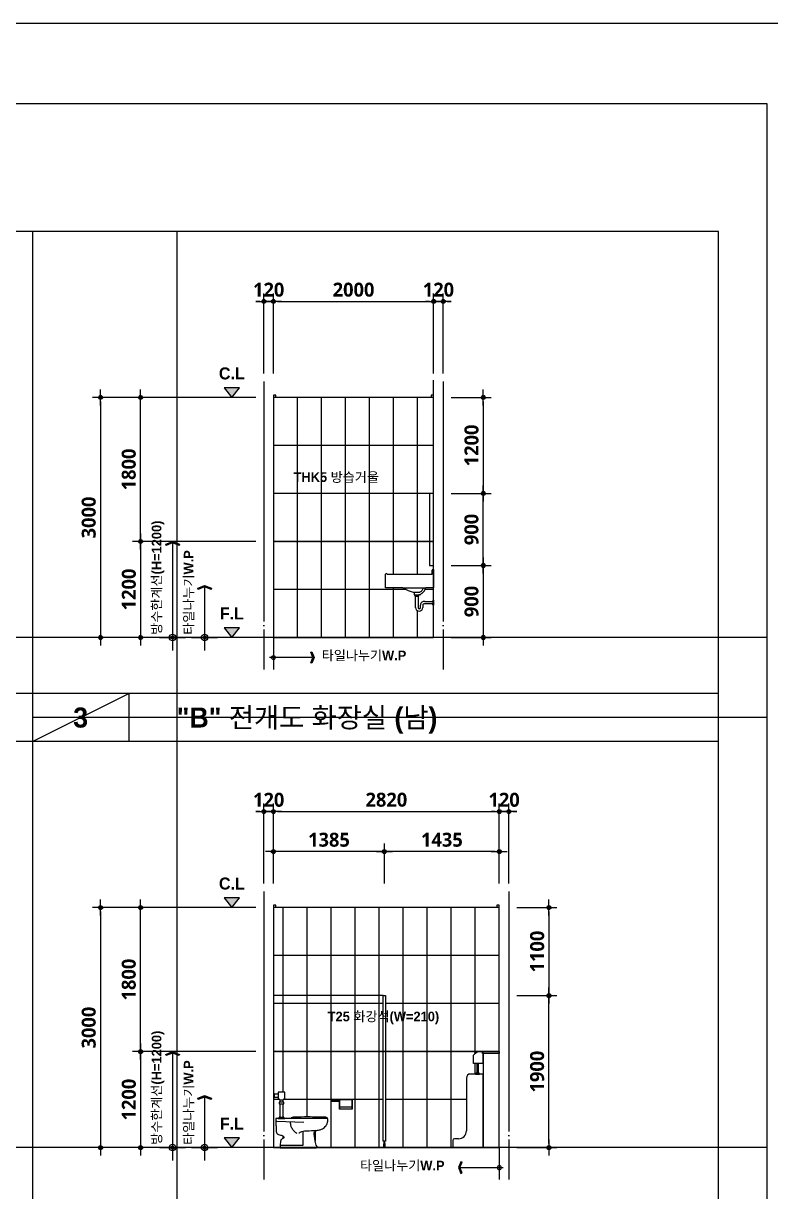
# Model space of a CAD drawing. Header units: millimetres. Extents: x 0 to 336000, y 0 to 30768.
# Drawn here: x 237216 to 246549, y 15100 to 29700 of the extents above; entities that cross this region are included whole.
import ezdxf
from ezdxf.enums import TextEntityAlignment as Align

# ---------------------------------------------------------------- set-up
doc = ezdxf.new("R2010")
doc.units = ezdxf.units.MM
doc.header["$LTSCALE"] = 50
doc.linetypes.add('CEN', pattern=[62, 60, -1, 0, -1])
doc.linetypes.add('HID', pattern=[0.5, 0.25, -0.25])
doc.layers.get('Defpoints').update_dxf_attribs({"color": 153})
for name, color, linetype in [('A-ANNO-GRA1', 7, 'Continuous'), ('A-ANNO-LEAD', 4, 'Continuous'), ('A-ANNO-SYMB', 7, 'Continuous'), ('A-ANNO-TEXT1', 7, 'Continuous'), ('A-CEN', 1, 'CEN'), ('A-FLOR-TOIL-ELE2', 4, 'Continuous'), ('A-FLOR-TOIL-TILE', 8, 'Continuous'), ('A-ST-AXIS-DIM', 7, 'Continuous'), ('A-WALL-MASN', 3, 'Continuous'), ('CEN', 1, 'Continuous'), ('DIM', 7, 'Continuous'), ('ELE2', 3, 'Continuous'), ('HID', 7, 'HID'), ('TIL', 8, 'Continuous'), ('TO', 4, 'Continuous')]:
    doc.layers.add(name, color=color, linetype=linetype)
doc.layers.add('G(그리드1)', color=185, linetype='Continuous', plot=False)
doc.layers.add('G(그리드2)', color=235, linetype='Continuous', plot=False)
doc.styles.add('2020음성 1차', font='나눔고딕Bold.ttf')
doc.styles.add('SH_진천_나눔', font='')
doc.styles.get('SH_진천_나눔').set_extended_font_data('NanumGothic', bold=True)
doc.dimstyles.new('SHP 50', dxfattribs={"dimscale": 50, "dimtxt": 3.5, "dimasz": 1, "dimexe": 2, "dimexo": 2, "dimgap": 1, "dimtad": 1, "dimdec": 0, "dimzin": 0, "dimdsep": 46, "dimtxsty": 'SH_진천_나눔', "dimblk": 'DIMDOT', "dimcen": 0.09, "dimclrd": 256, "dimclre": 256, "dimclrt": 3, "dimadec": 0, "dimazin": 1, "dimtfac": 1, "dimtdec": 0, "dimtix": 1, "dimtmove": 2, "dimatfit": 0, "dimldrblk": 'DIMDOT', "dimfxl": 1, "dimtolj": 1, "dimtzin": 0, "dimlwd": -1, "dimlwe": -1, "dimarcsym": 0})

# ---------------------------------------------------------------- blocks, each defined once
blk = doc.blocks.new('DIMDOT')
at = {"color": 0}
blk.add_line((-2, 0), (2, 0), dxfattribs=at)
for radius in [0.5, 0.25]:
    blk.add_circle((0, 0), radius, dxfattribs=at)
blk = doc.blocks.new('*D22252')
at = {"layer": 'A-ST-AXIS-DIM'}
for p, q in [((240220, 25325), (240220, 26325)), ((240340, 25325), (240340, 26325)), ((240170, 26225), (240120, 26225)), ((240340, 26225), (240220, 26225)), ((240390, 26225), (240440, 26225))]:
    blk.add_line(p, q, dxfattribs=at)
at = {"layer": 'Defpoints', "color": 0}
for p in [(240220, 26225), (240220, 25225), (240340, 25225)]:
    blk.add_point(p, dxfattribs=at)
at = {"layer": 'A-ST-AXIS-DIM', "linetype": 'ByBlock', "xscale": 50, "yscale": 50, "zscale": 50}
blk.add_blockref('DIMDOT', (240220, 26225), dxfattribs=at)
at = {"layer": 'A-ST-AXIS-DIM', "linetype": 'ByBlock', "xscale": 50, "yscale": 50, "zscale": 50, "rotation": 180}
blk.add_blockref('DIMDOT', (240340, 26225), dxfattribs=at)
at = {"layer": 'A-ST-AXIS-DIM', "color": 3, "insert": (240280, 26371), "char_height": 175, "attachment_point": 5, "style": 'SH_진천_나눔'}
blk.add_mtext('\\A1;120', dxfattribs=at)
blk = doc.blocks.new('*D22253')
at = {"layer": 'A-ST-AXIS-DIM'}
for p, q in [((240340, 25325), (240340, 26325)), ((242340, 25325), (242340, 26325)), ((240390, 26225), (242290, 26225))]:
    blk.add_line(p, q, dxfattribs=at)
at = {"layer": 'Defpoints', "color": 0}
for p in [(242340, 26225), (240340, 25225), (242340, 25225)]:
    blk.add_point(p, dxfattribs=at)
at = {"layer": 'A-ST-AXIS-DIM', "linetype": 'ByBlock', "xscale": 50, "yscale": 50, "zscale": 50, "rotation": 180}
blk.add_blockref('DIMDOT', (240340, 26225), dxfattribs=at)
at = {"layer": 'A-ST-AXIS-DIM', "linetype": 'ByBlock', "xscale": 50, "yscale": 50, "zscale": 50}
blk.add_blockref('DIMDOT', (242340, 26225), dxfattribs=at)
at = {"layer": 'A-ST-AXIS-DIM', "color": 3, "insert": (241340, 26371), "char_height": 175, "attachment_point": 5, "style": 'SH_진천_나눔'}
blk.add_mtext('\\A1;2000', dxfattribs=at)
blk = doc.blocks.new('*D22254')
at = {"layer": 'A-ST-AXIS-DIM'}
for p, q in [((242340, 25325), (242340, 26325)), ((242460, 25325), (242460, 26325)), ((242290, 26225), (242240, 26225)), ((242340, 26225), (242460, 26225)), ((242510, 26225), (242560, 26225))]:
    blk.add_line(p, q, dxfattribs=at)
at = {"layer": 'Defpoints', "color": 0}
for p in [(242460, 26225), (242340, 25225), (242460, 25225)]:
    blk.add_point(p, dxfattribs=at)
at = {"layer": 'A-ST-AXIS-DIM', "linetype": 'ByBlock', "xscale": 50, "yscale": 50, "zscale": 50}
blk.add_blockref('DIMDOT', (242340, 26225), dxfattribs=at)
at = {"layer": 'A-ST-AXIS-DIM', "linetype": 'ByBlock', "xscale": 50, "yscale": 50, "zscale": 50, "rotation": 180}
blk.add_blockref('DIMDOT', (242460, 26225), dxfattribs=at)
at = {"layer": 'A-ST-AXIS-DIM', "color": 3, "insert": (242400, 26371), "char_height": 175, "attachment_point": 5, "style": 'SH_진천_나눔'}
blk.add_mtext('\\A1;120', dxfattribs=at)
blk = doc.blocks.new('*D22255')
at = {"layer": 'A-ST-AXIS-DIM'}
for p, q in [((240120, 25025), (238080, 25025)), ((238180, 24975), (238180, 22075)), ((240120, 22025), (238080, 22025))]:
    blk.add_line(p, q, dxfattribs=at)
at = {"layer": 'Defpoints', "color": 0}
for p in [(240220, 25025), (238180, 22025), (240220, 22025)]:
    blk.add_point(p, dxfattribs=at)
at = {"layer": 'A-ST-AXIS-DIM', "linetype": 'ByBlock', "xscale": 50, "yscale": 50, "zscale": 50}
for p, rotation in [((238180, 25025), 90), ((238180, 22025), 270)]:
    blk.add_blockref('DIMDOT', p, dxfattribs=dict(at, rotation=rotation))
at = {"layer": 'A-ST-AXIS-DIM', "color": 3, "insert": (238033, 23525), "char_height": 175, "attachment_point": 5, "rotation": 90, "style": 'SH_진천_나눔'}
blk.add_mtext('\\A1;3000', dxfattribs=at)
blk = doc.blocks.new('*D22256')
at = {"layer": 'A-ST-AXIS-DIM'}
for p, q in [((240120, 25025), (238580, 25025)), ((238680, 23275), (238680, 24975)), ((240120, 23225), (238580, 23225))]:
    blk.add_line(p, q, dxfattribs=at)
at = {"layer": 'Defpoints', "color": 0}
for p in [(238680, 25025), (240220, 25025), (240220, 23225)]:
    blk.add_point(p, dxfattribs=at)
at = {"layer": 'A-ST-AXIS-DIM', "linetype": 'ByBlock', "xscale": 50, "yscale": 50, "zscale": 50}
for p, rotation in [((238680, 25025), 90), ((238680, 23225), 270)]:
    blk.add_blockref('DIMDOT', p, dxfattribs=dict(at, rotation=rotation))
at = {"layer": 'A-ST-AXIS-DIM', "color": 3, "insert": (238533, 24125), "char_height": 175, "attachment_point": 5, "rotation": 90, "style": 'SH_진천_나눔'}
blk.add_mtext('\\A1;1800', dxfattribs=at)
blk = doc.blocks.new('*D22257')
at = {"layer": 'A-ST-AXIS-DIM'}
for p, q in [((240120, 23225), (238580, 23225)), ((238680, 23175), (238680, 22075)), ((240120, 22025), (238580, 22025))]:
    blk.add_line(p, q, dxfattribs=at)
at = {"layer": 'Defpoints', "color": 0}
for p in [(240220, 23225), (238680, 22025), (240220, 22025)]:
    blk.add_point(p, dxfattribs=at)
at = {"layer": 'A-ST-AXIS-DIM', "linetype": 'ByBlock', "xscale": 50, "yscale": 50, "zscale": 50}
for p, rotation in [((238680, 23225), 90), ((238680, 22025), 270)]:
    blk.add_blockref('DIMDOT', p, dxfattribs=dict(at, rotation=rotation))
at = {"layer": 'A-ST-AXIS-DIM', "color": 3, "insert": (238534, 22625), "char_height": 175, "attachment_point": 5, "rotation": 90, "style": 'SH_진천_나눔'}
blk.add_mtext('\\A1;1200', dxfattribs=at)
blk = doc.blocks.new('*D22258')
at = {"layer": 'A-ST-AXIS-DIM'}
for p, q in [((242560, 23825), (243060, 23825)), ((242960, 22975), (242960, 23775)), ((242560, 22925), (243060, 22925))]:
    blk.add_line(p, q, dxfattribs=at)
at = {"layer": 'Defpoints', "color": 0}
for p in [(242460, 23825), (242960, 23825), (242460, 22925)]:
    blk.add_point(p, dxfattribs=at)
at = {"layer": 'A-ST-AXIS-DIM', "linetype": 'ByBlock', "xscale": 50, "yscale": 50, "zscale": 50}
for p, rotation in [((242960, 23825), 90), ((242960, 22925), 270)]:
    blk.add_blockref('DIMDOT', p, dxfattribs=dict(at, rotation=rotation))
at = {"layer": 'A-ST-AXIS-DIM', "color": 3, "insert": (242813, 23375), "char_height": 175, "attachment_point": 5, "rotation": 90, "style": 'SH_진천_나눔'}
blk.add_mtext('\\A1;900', dxfattribs=at)
blk = doc.blocks.new('*D22259')
at = {"layer": 'A-ST-AXIS-DIM'}
for p, q in [((242560, 25025), (243060, 25025)), ((242960, 24975), (242960, 23875)), ((242560, 23825), (243060, 23825))]:
    blk.add_line(p, q, dxfattribs=at)
at = {"layer": 'Defpoints', "color": 0}
for p in [(242460, 25025), (242460, 23825), (242960, 23825)]:
    blk.add_point(p, dxfattribs=at)
at = {"layer": 'A-ST-AXIS-DIM', "linetype": 'ByBlock', "xscale": 50, "yscale": 50, "zscale": 50}
for p, rotation in [((242960, 25025), 90), ((242960, 23825), 270)]:
    blk.add_blockref('DIMDOT', p, dxfattribs=dict(at, rotation=rotation))
at = {"layer": 'A-ST-AXIS-DIM', "color": 3, "insert": (242814, 24425), "char_height": 175, "attachment_point": 5, "rotation": 90, "style": 'SH_진천_나눔'}
blk.add_mtext('\\A1;1200', dxfattribs=at)
blk = doc.blocks.new('ARROWX')
blk.add_lwpolyline([(-0.2, -0.5), (-0.293, -0.463), (-0.108, 0), (-0.293, 0.463), (-0.2, 0.5), (0, 0)], close=True)
for points in [[(-0.2, 0.5), (-0.293, 0.463), (0, 0), (-0.108, 0)], [(0, 0), (-0.108, 0), (-0.2, -0.5), (-0.293, -0.463)]]:
    blk.add_solid(points)
blk = doc.blocks.new('Z_DOT')
at = {"layer": 'DIM', "color": 0}
for p, q in [((0, -3), (0, 3)), ((-3, 0), (3, 0))]:
    blk.add_line(p, q, dxfattribs=at)
for radius in [0.75, 0.375]:
    blk.add_circle((0, 0), radius, dxfattribs=at)
blk = doc.blocks.new('*D22260')
at = {"layer": 'A-ST-AXIS-DIM'}
for p, q in [((242560, 22925), (243060, 22925)), ((242960, 22875), (242960, 22075)), ((242560, 22025), (243060, 22025))]:
    blk.add_line(p, q, dxfattribs=at)
at = {"layer": 'Defpoints', "color": 0}
for p in [(242460, 22925), (242460, 22025), (242960, 22025)]:
    blk.add_point(p, dxfattribs=at)
at = {"layer": 'A-ST-AXIS-DIM', "linetype": 'ByBlock', "xscale": 50, "yscale": 50, "zscale": 50}
for p, rotation in [((242960, 22925), 90), ((242960, 22025), 270)]:
    blk.add_blockref('DIMDOT', p, dxfattribs=dict(at, rotation=rotation))
at = {"layer": 'A-ST-AXIS-DIM', "color": 3, "insert": (242813, 22475), "char_height": 175, "attachment_point": 5, "rotation": 90, "style": 'SH_진천_나눔'}
blk.add_mtext('\\A1;900', dxfattribs=at)
blk = doc.blocks.new('_CIDOTB')
at = {"color": 0, "linetype": 'ByBlock'}
blk.add_line((2, 0), (-1, 0), dxfattribs=at)
blk.add_circle((0, 0), 0.5, dxfattribs=at)
blk = doc.blocks.new('*D22312')
at = {"layer": 'A-ST-AXIS-DIM'}
for p, q in [((240220, 18950), (240220, 19950)), ((240340, 18950), (240340, 19950)), ((240170, 19850), (240120, 19850)), ((240340, 19850), (240220, 19850)), ((240390, 19850), (240440, 19850))]:
    blk.add_line(p, q, dxfattribs=at)
at = {"layer": 'Defpoints', "color": 0}
for p in [(240220, 19850), (240220, 18850), (240340, 18850)]:
    blk.add_point(p, dxfattribs=at)
at = {"layer": 'A-ST-AXIS-DIM', "linetype": 'ByBlock', "xscale": 50, "yscale": 50, "zscale": 50}
blk.add_blockref('DIMDOT', (240220, 19850), dxfattribs=at)
at = {"layer": 'A-ST-AXIS-DIM', "linetype": 'ByBlock', "xscale": 50, "yscale": 50, "zscale": 50, "rotation": 180}
blk.add_blockref('DIMDOT', (240340, 19850), dxfattribs=at)
at = {"layer": 'A-ST-AXIS-DIM', "color": 3, "insert": (240280, 19996), "char_height": 175, "attachment_point": 5, "style": 'SH_진천_나눔'}
blk.add_mtext('\\A1;120', dxfattribs=at)
blk = doc.blocks.new('*D22313')
at = {"layer": 'A-ST-AXIS-DIM'}
for p, q in [((240340, 18950), (240340, 19950)), ((243160, 18950), (243160, 19950)), ((240390, 19850), (243110, 19850))]:
    blk.add_line(p, q, dxfattribs=at)
at = {"layer": 'Defpoints', "color": 0}
for p in [(243160, 19850), (240340, 18850), (243160, 18850)]:
    blk.add_point(p, dxfattribs=at)
at = {"layer": 'A-ST-AXIS-DIM', "linetype": 'ByBlock', "xscale": 50, "yscale": 50, "zscale": 50, "rotation": 180}
blk.add_blockref('DIMDOT', (240340, 19850), dxfattribs=at)
at = {"layer": 'A-ST-AXIS-DIM', "linetype": 'ByBlock', "xscale": 50, "yscale": 50, "zscale": 50}
blk.add_blockref('DIMDOT', (243160, 19850), dxfattribs=at)
at = {"layer": 'A-ST-AXIS-DIM', "color": 3, "insert": (241750, 19997), "char_height": 175, "attachment_point": 5, "style": 'SH_진천_나눔'}
blk.add_mtext('\\A1;2820', dxfattribs=at)
blk = doc.blocks.new('*D22314')
at = {"layer": 'A-ST-AXIS-DIM'}
for p, q in [((243160, 18950), (243160, 19950)), ((243280, 18950), (243280, 19950)), ((243110, 19850), (243060, 19850)), ((243160, 19850), (243280, 19850)), ((243330, 19850), (243380, 19850))]:
    blk.add_line(p, q, dxfattribs=at)
at = {"layer": 'Defpoints', "color": 0}
for p in [(243280, 19850), (243160, 18850), (243280, 18850)]:
    blk.add_point(p, dxfattribs=at)
at = {"layer": 'A-ST-AXIS-DIM', "linetype": 'ByBlock', "xscale": 50, "yscale": 50, "zscale": 50}
blk.add_blockref('DIMDOT', (243160, 19850), dxfattribs=at)
at = {"layer": 'A-ST-AXIS-DIM', "linetype": 'ByBlock', "xscale": 50, "yscale": 50, "zscale": 50, "rotation": 180}
blk.add_blockref('DIMDOT', (243280, 19850), dxfattribs=at)
at = {"layer": 'A-ST-AXIS-DIM', "color": 3, "insert": (243220, 19996), "char_height": 175, "attachment_point": 5, "style": 'SH_진천_나눔'}
blk.add_mtext('\\A1;120', dxfattribs=at)
blk = doc.blocks.new('*D22315')
at = {"layer": 'A-ST-AXIS-DIM'}
for p, q in [((240120, 18650), (238080, 18650)), ((238180, 18600), (238180, 15700)), ((240120, 15650), (238080, 15650))]:
    blk.add_line(p, q, dxfattribs=at)
at = {"layer": 'Defpoints', "color": 0}
for p in [(240220, 18650), (238180, 15650), (240220, 15650)]:
    blk.add_point(p, dxfattribs=at)
at = {"layer": 'A-ST-AXIS-DIM', "linetype": 'ByBlock', "xscale": 50, "yscale": 50, "zscale": 50}
for p, rotation in [((238180, 18650), 90), ((238180, 15650), 270)]:
    blk.add_blockref('DIMDOT', p, dxfattribs=dict(at, rotation=rotation))
at = {"layer": 'A-ST-AXIS-DIM', "color": 3, "insert": (238033, 17150), "char_height": 175, "attachment_point": 5, "rotation": 90, "style": 'SH_진천_나눔'}
blk.add_mtext('\\A1;3000', dxfattribs=at)
blk = doc.blocks.new('*D22316')
at = {"layer": 'A-ST-AXIS-DIM'}
for p, q in [((240120, 18650), (238580, 18650)), ((238680, 16900), (238680, 18600)), ((240120, 16850), (238580, 16850))]:
    blk.add_line(p, q, dxfattribs=at)
at = {"layer": 'Defpoints', "color": 0}
for p in [(238680, 18650), (240220, 18650), (240220, 16850)]:
    blk.add_point(p, dxfattribs=at)
at = {"layer": 'A-ST-AXIS-DIM', "linetype": 'ByBlock', "xscale": 50, "yscale": 50, "zscale": 50}
for p, rotation in [((238680, 18650), 90), ((238680, 16850), 270)]:
    blk.add_blockref('DIMDOT', p, dxfattribs=dict(at, rotation=rotation))
at = {"layer": 'A-ST-AXIS-DIM', "color": 3, "insert": (238533, 17750), "char_height": 175, "attachment_point": 5, "rotation": 90, "style": 'SH_진천_나눔'}
blk.add_mtext('\\A1;1800', dxfattribs=at)
blk = doc.blocks.new('*D22317')
at = {"layer": 'A-ST-AXIS-DIM'}
for p, q in [((240120, 16850), (238580, 16850)), ((238680, 16800), (238680, 15700)), ((240120, 15650), (238580, 15650))]:
    blk.add_line(p, q, dxfattribs=at)
at = {"layer": 'Defpoints', "color": 0}
for p in [(240220, 16850), (238680, 15650), (240220, 15650)]:
    blk.add_point(p, dxfattribs=at)
at = {"layer": 'A-ST-AXIS-DIM', "linetype": 'ByBlock', "xscale": 50, "yscale": 50, "zscale": 50}
for p, rotation in [((238680, 16850), 90), ((238680, 15650), 270)]:
    blk.add_blockref('DIMDOT', p, dxfattribs=dict(at, rotation=rotation))
at = {"layer": 'A-ST-AXIS-DIM', "color": 3, "insert": (238534, 16250), "char_height": 175, "attachment_point": 5, "rotation": 90, "style": 'SH_진천_나눔'}
blk.add_mtext('\\A1;1200', dxfattribs=at)
blk = doc.blocks.new('*D22318')
at = {"layer": 'A-ST-AXIS-DIM'}
for p, q in [((243380, 17550), (243880, 17550)), ((243780, 15700), (243780, 17500)), ((243380, 15650), (243880, 15650))]:
    blk.add_line(p, q, dxfattribs=at)
at = {"layer": 'Defpoints', "color": 0}
for p in [(243280, 17550), (243780, 17550), (243280, 15650)]:
    blk.add_point(p, dxfattribs=at)
at = {"layer": 'A-ST-AXIS-DIM', "linetype": 'ByBlock', "xscale": 50, "yscale": 50, "zscale": 50}
for p, rotation in [((243780, 17550), 90), ((243780, 15650), 270)]:
    blk.add_blockref('DIMDOT', p, dxfattribs=dict(at, rotation=rotation))
at = {"layer": 'A-ST-AXIS-DIM', "color": 3, "insert": (243633, 16600), "char_height": 175, "attachment_point": 5, "rotation": 90, "style": 'SH_진천_나눔'}
blk.add_mtext('\\A1;1900', dxfattribs=at)
blk = doc.blocks.new('*D22319')
at = {"layer": 'A-ST-AXIS-DIM'}
for p, q in [((243380, 18650), (243880, 18650)), ((243780, 18600), (243780, 17600)), ((243380, 17550), (243880, 17550))]:
    blk.add_line(p, q, dxfattribs=at)
at = {"layer": 'Defpoints', "color": 0}
for p in [(243280, 18650), (243280, 17550), (243780, 17550)]:
    blk.add_point(p, dxfattribs=at)
at = {"layer": 'A-ST-AXIS-DIM', "linetype": 'ByBlock', "xscale": 50, "yscale": 50, "zscale": 50}
for p, rotation in [((243780, 18650), 90), ((243780, 17550), 270)]:
    blk.add_blockref('DIMDOT', p, dxfattribs=dict(at, rotation=rotation))
at = {"layer": 'A-ST-AXIS-DIM', "color": 3, "insert": (243634, 18100), "char_height": 175, "attachment_point": 5, "rotation": 90, "style": 'SH_진천_나눔'}
blk.add_mtext('\\A1;1100', dxfattribs=at)
blk = doc.blocks.new('*D22320')
at = {"layer": 'A-ST-AXIS-DIM'}
for p, q in [((240340, 18950), (240340, 19450)), ((241725, 18950), (241725, 19450)), ((241675, 19350), (240390, 19350))]:
    blk.add_line(p, q, dxfattribs=at)
at = {"layer": 'Defpoints', "color": 0}
for p in [(240340, 19350), (240340, 18850), (241725, 18850)]:
    blk.add_point(p, dxfattribs=at)
at = {"layer": 'A-ST-AXIS-DIM', "linetype": 'ByBlock', "xscale": 50, "yscale": 50, "zscale": 50, "rotation": 180}
blk.add_blockref('DIMDOT', (240340, 19350), dxfattribs=at)
at = {"layer": 'A-ST-AXIS-DIM', "linetype": 'ByBlock', "xscale": 50, "yscale": 50, "zscale": 50}
blk.add_blockref('DIMDOT', (241725, 19350), dxfattribs=at)
at = {"layer": 'A-ST-AXIS-DIM', "color": 3, "insert": (241033, 19497), "char_height": 175, "attachment_point": 5, "style": 'SH_진천_나눔'}
blk.add_mtext('\\A1;1385', dxfattribs=at)
blk = doc.blocks.new('*D22321')
at = {"layer": 'A-ST-AXIS-DIM'}
for p, q in [((241725, 18950), (241725, 19450)), ((243160, 18950), (243160, 19450)), ((243110, 19350), (241775, 19350))]:
    blk.add_line(p, q, dxfattribs=at)
at = {"layer": 'Defpoints', "color": 0}
for p in [(241725, 19350), (241725, 18850), (243160, 18850)]:
    blk.add_point(p, dxfattribs=at)
at = {"layer": 'A-ST-AXIS-DIM', "linetype": 'ByBlock', "xscale": 50, "yscale": 50, "zscale": 50, "rotation": 180}
blk.add_blockref('DIMDOT', (241725, 19350), dxfattribs=at)
at = {"layer": 'A-ST-AXIS-DIM', "linetype": 'ByBlock', "xscale": 50, "yscale": 50, "zscale": 50}
blk.add_blockref('DIMDOT', (243160, 19350), dxfattribs=at)
at = {"layer": 'A-ST-AXIS-DIM', "color": 3, "insert": (242443, 19497), "char_height": 175, "attachment_point": 5, "style": 'SH_진천_나눔'}
blk.add_mtext('\\A1;1435', dxfattribs=at)

msp = doc.modelspace()

# ---------------------------------------------------------------- hatches: boundary and pattern name
at = {"layer": 'A-ANNO-SYMB', "transparency": 33554687}
h = msp.add_hatch(color=256, dxfattribs=at)
h.dxf.hatch_style = 1
h.paths.add_polyline_path([(239915.5, 25145.5), (239724.5, 25145.5), (239820, 25025)])
h = msp.add_hatch(color=256, dxfattribs=at)
h.dxf.hatch_style = 1
h.paths.add_polyline_path([(239915.5, 22145.5), (239724.5, 22145.5), (239820, 22025)])
h = msp.add_hatch(color=256, dxfattribs=at)
h.dxf.hatch_style = 1
h.paths.add_polyline_path([(239915.5, 18770.5), (239724.5, 18770.5), (239820, 18650)])
h = msp.add_hatch(color=256, dxfattribs=at)
h.dxf.hatch_style = 1
h.paths.add_polyline_path([(239915.5, 15770.5), (239724.5, 15770.5), (239820, 15650)])

# ---------------------------------------------------------------- linework, layer by layer
msp.add_line((242340, 22025), (242340, 25239.7))
at = {"layer": 'A-ANNO-GRA1'}
for p, q in [((237331.3, 27100), (237331.3, 1600)), ((245900, 21325), (228762.6, 21325)), ((238531.3, 21325), (238531.3, 20725)), ((245900, 20725), (228762.6, 20725))]:
    msp.add_line(p, q, dxfattribs=at)
msp.add_lwpolyline([(211625.2, 27100), (211625.2, 1600), (245900, 1600), (245900, 27100)], close=True, dxfattribs=at)
at = {"layer": 'A-ANNO-LEAD'}
for points in [[(242311.9, 23597.2, 0, 40, 0), (242245, 23696.9, 0, 0, 0), (242023.1, 24027.8, 0, 0, 0), (241773.1, 24027.8, 0, 0, 0)], [(243094.5, 16858.2, 0, 40, 0), (243027.7, 16957.9, 0, 0, 0), (242805.7, 17288.8, 0, 0, 0), (242555.7, 17288.8, 0, 0, 0)]]:
    msp.add_lwpolyline(points, format="xyseb", dxfattribs=at)
at = {"layer": 'A-ANNO-SYMB'}
for p, q in [((239080, 23206.4), (239080, 22126.4)), ((239480, 22650.4), (239480, 22187)), ((240826.1, 21775), (240440, 21775)), ((239080, 16831.4), (239080, 15751.4)), ((239480, 16275.4), (239480, 15812)), ((242673.9, 15400), (243060, 15400))]:
    msp.add_line(p, q, dxfattribs=at)
at = {"layer": 'A-ANNO-SYMB', "transparency": 33554687}
for points in [[(239915.5, 25145.5), (239724.5, 25145.5), (239820, 25025)], [(239915.5, 22145.5), (239724.5, 22145.5), (239820, 22025)], [(239915.5, 18770.5), (239724.5, 18770.5), (239820, 18650)], [(239915.5, 15770.5), (239724.5, 15770.5), (239820, 15650)]]:
    msp.add_lwpolyline(points, close=True, dxfattribs=at)
at = {"layer": 'A-CEN'}
for p, q in [((240220, 25225), (240220, 21625)), ((242460, 25225), (242460, 21625)), ((240220, 18850), (240220, 15250)), ((243280, 18850), (243280, 15250))]:
    msp.add_line(p, q, dxfattribs=at)
at = {"layer": 'A-FLOR-TOIL-ELE2'}
for p, q in [((242839.6, 16700), (242839.6, 16804.6)), ((242899.8, 16850), (242960, 16850)), ((242960, 16700), (242960, 16850)), ((242960, 16700), (242839.6, 16700)), ((242880, 16700), (242880, 16585)), ((242900, 16585), (242900, 16700)), ((242750, 16520), (242750, 15860)), ((242865, 16570), (242800, 16570)), ((242870, 16580), (242865, 16570)), ((242865, 16570), (242915, 16570)), ((242875, 16580), (242870, 16580)), ((242870, 16580), (242910, 16580)), ((242875, 16585), (242875, 16580)), ((242880, 16585), (242875, 16585)), ((242905, 16585), (242875, 16585)), ((242905, 16585), (242900, 16585)), ((242905, 16580), (242905, 16585)), ((242910, 16580), (242905, 16580)), ((242915, 16570), (242910, 16580)), ((242960, 16570), (242915, 16570)), ((242960, 15650), (242960, 16570)), ((242960, 15650), (242960, 16570)), ((240350, 16319.1), (240350, 16279.1)), ((240400, 16319.1), (240400, 16279.1)), ((240420, 16249.1), (240460, 16249.1)), ((240460, 16219.1), (240420, 16219.1)), ((241065, 16249.1), (241065, 16229.1)), ((241065, 16249.1), (241165, 16249.1)), ((241065, 16229.1), (241165, 16229.1)), ((241321, 16249.1), (241165, 16249.1)), ((241165, 16249.1), (241165, 16199.1)), ((241165, 16249.1), (241165, 16129.1)), ((241165, 16129.1), (241165, 16249.1)), ((241321, 16249.1), (241321, 16129.1)), ((241321, 16129.1), (241321, 16249.1)), ((240420, 16199.1), (240460, 16199.1)), ((241321, 16154.1), (241165, 16154.1)), ((241321, 16129.1), (241165, 16129.1)), ((241321, 16149.1), (241321, 16129.1)), ((240380, 15979.1), (240720, 15969.1)), ((240410, 16024.1), (240470, 16024.1)), ((240420, 16029.1), (240460, 16029.1)), ((240710, 15679.1), (240710, 15849.1)), ((240860, 15859.8), (240860, 15734.1)), ((240425, 15679.1), (240710, 15679.1)), ((242580, 15740), (242580, 15650)), ((242580, 15650), (242960, 15650)), ((242650, 15760), (242600, 15760))]:
    msp.add_line(p, q, dxfattribs=at)
for points in [[(241740, 15730), (241710, 15730), (241710, 17550), (241740, 17550)], [(242960, 15650), (243160, 15650), (243160, 16826), (242960, 16826)], [(241720, 15700), (241730, 15700), (241730, 15730), (241720, 15730)]]:
    msp.add_lwpolyline(points, close=True, dxfattribs=at)
for points in [[(240425, 15649.1), (240875, 15649.1, 0.5766821), (240883.5, 15663.8, -0.0999378), (240860, 15734.1), (240850, 15819.1, -0.0164649), (240849.7, 15828.8, -0.0154745), (240850, 15839.1, -0.0650559), (240851.1, 15844.6, -0.0347128), (240855, 15854.1, -0.1313089), (240859.9, 15859.7, -0.0884774), (240870, 15864.1, 0.0055303), (240912.8, 15871.4, 0.0191673), (240925, 15874.1, 0.0518299), (240941.2, 15880.2, 0.032539), (240965, 15894.1, 0.0479468), (240986.9, 15912.2, 0.0636254), (241000, 15929.1, 0.0315973), (241009.4, 15947.8, 0.0383776), (241015, 15964.1, 0.0135161), (241018.1, 15977.7, 0.0163211), (241020, 15989.1, 0.0330412), (241020.6, 15997.6, 0.0426563), (241020, 16004.1, 0.1549414), (241016.1, 16011.6, 0.1989124), (241010, 16014.1), (240755, 16014.1), (240480, 16014.1), (240475, 16024.1), (240470, 16024.1), (240470, 16029.1), (240460, 16029.1), (240460, 16199.1), (240470, 16199.1), (240470, 16219.1), (240460, 16219.1), (240460, 16249.1), (240480, 16269.1), (240480, 16344.1), (240400, 16344.1), (240400, 16319.1), (240350, 16319.1), (240350, 16329.1), (240340, 16334.1)], [(240340, 16264.1), (240350, 16274.1), (240350, 16279.1), (240400, 16279.1), (240400, 16269.1), (240420, 16249.1), (240420, 16219.1), (240410, 16219.1), (240410, 16199.1), (240420, 16199.1), (240420, 16029.1), (240410, 16029.1), (240410, 16024.1), (240405, 16024.1), (240400, 16014.1), (240370, 16014.1), (240370, 15954.1), (240370, 15924.1, 0.4142136), (240372.5, 15921.6, -0.4142136), (240375, 15919.1), (240375, 15884.1), (240375, 15849.1, 0.0954146), (240377.7, 15834.9, 0.1061955), (240385, 15824.1, 0.0760075), (240392.4, 15818.9, 0.0280162), (240415, 15809.1, 0.0760763), (240441.2, 15803.8, -0.1407596), (240455, 15799.1, -0.0445652), (240459.9, 15795.1, -0.0360624), (240465, 15789.1, -0.04442), (240468.9, 15782.8, -0.0885716), (240470, 15779.1, -0.1444756), (240469, 15773.7, -0.1305202), (240465, 15769.1), (240450, 15759.1), (240435, 15749.1, 0.1667819), (240433.5, 15747.2, 0.0297034), (240430, 15734.1, 0.0152699), (240428.7, 15726.9, 0.0039741), (240425, 15699.1, 0.0315106), (240422, 15652.1, 0.4142136), (240425, 15649.1)], [(240550, 15974.1, -0.0105575), (240549.8, 15964.3, -0.020332), (240550, 15959.1, -0.0151462), (240552.4, 15937.4, -0.0245814), (240555, 15924.1, -0.0559194), (240561.1, 15907.6, -0.0359211), (240575, 15884.1, -0.0278972), (240587.9, 15867.6, -0.0181769), (240610, 15844.1, -0.0339544), (240616.2, 15838.8, -0.0166436), (240630, 15829.1)], [(240870, 15864.1, -0.0497367), (240758.5, 15857.6, 0.0871938), (240695, 15849.1, 0.0184175), (240683.3, 15845, 0.015676), (240670, 15839.1, 0.0362152), (240664.3, 15835.9, 0.0207883), (240655, 15829.1)]]:
    msp.add_lwpolyline(points, format="xyb", dxfattribs=at)
msp.add_lwpolyline([(240400, 16014.1), (240480, 16014.1)], dxfattribs=at)
for points in [[(240560, 16019.1), (240795, 16019.1), (241015, 16019.1, -0.6681786), (241015.2, 16019.7, -0.0416159), (241010, 16024.1, -0.145358), (240991.8, 16030.4, -0.0123166), (240770, 16034.1, -0.0048499), (240601.4, 16031.2, -0.0495317), (240585, 16029.1, -0.0388998), (240559.6, 16021.2, -0.8257928)], [(241725, 15650), (241735, 15650), (241735, 15695, 0.4142136), (241730, 15700), (241720, 15700, 0.4142136), (241715, 15695), (241715, 15650)]]:
    msp.add_lwpolyline(points, format="xyb", close=True, dxfattribs=at)
for centre, radius, start, end in [((242933.5, 16742.7), 112.5, 107.43878, 146.6277), ((242800, 16520), 50, 90, 180), ((242650, 15860), 100, 270, 0), ((242600, 15740), 20, 90, 180)]:
    msp.add_arc(centre, radius, start, end, dxfattribs=at)
at = {"layer": 'A-FLOR-TOIL-TILE'}
for p, q in [((242340, 25025), (240340, 25025)), ((240640, 22025), (240640, 25025)), ((240940, 22025), (240940, 25025)), ((241240, 22025), (241240, 25025)), ((241540, 22025), (241540, 25025)), ((241840, 22815), (241840, 25025)), ((242140, 22815), (242140, 25025)), ((242340, 24425), (240340, 24425)), ((242340, 23825), (240340, 23825)), ((242340, 23225), (240340, 23225)), ((241840, 22025), (241840, 22645)), ((241996.7, 22625), (240340, 22625)), ((242340, 22625), (242232.7, 22625)), ((242140, 22025), (242140, 22359.7)), ((243160, 18650), (240340, 18650)), ((240460, 16344.1), (240460, 18650)), ((240760, 16033.9), (240760, 18650)), ((241060, 15650), (241060, 18650)), ((241360, 15650), (241360, 18650)), ((241660, 15650), (241660, 18650)), ((241960, 15650), (241960, 18650)), ((242260, 15650), (242260, 18650)), ((242560, 15650), (242560, 18650)), ((242860, 16827.8), (242860, 18650)), ((243160, 18050), (240340, 18050)), ((241710, 17450), (240340, 17450)), ((243160, 17450), (241740, 17450)), ((243160, 16850), (240340, 16850)), ((242860, 16570), (242860, 16700)), ((240419.1, 16250), (240340, 16250)), ((241710, 16250), (240460.9, 16250)), ((242750, 16250), (241740, 16250)), ((240460, 15765.8), (240460, 15794.9))]:
    msp.add_line(p, q, dxfattribs=at)
at = {"layer": 'A-WALL-MASN'}
msp.add_lwpolyline([(242950, 16850), (243160, 16850), (243160, 16826), (242950, 16826)], close=True, dxfattribs=at)
at = {"layer": 'CEN'}
for p, q in [((240340, 22025), (240340, 21625)), ((243160, 15650), (243160, 15250))]:
    msp.add_line(p, q, dxfattribs=at)
at = {"layer": 'Defpoints'}
for points in [[(252000, 0), (252000, 29700), (210000, 29700), (210000, 0)], [(211025.2, 28700), (246500, 28700), (246500, 1000), (211025.2, 1000)]]:
    msp.add_lwpolyline(points, close=True, dxfattribs=at)
at = {"layer": 'ELE2'}
for points in [[(242340, 25025), (242340, 25055), (242310, 25055), (242310, 25025), (240370, 25025), (240370, 25055), (240340, 25055), (240340, 25025), (240340, 22025), (242340, 22025)], [(243160, 18650), (243160, 18680), (243130, 18680), (243130, 18650), (240370, 18650), (240370, 18680), (240340, 18680), (240340, 18650), (240340, 15650), (243160, 15650)]]:
    msp.add_lwpolyline(points, close=True, dxfattribs=at)
at = {"layer": 'G(그리드1)'}
for p, q in [((246500, 22025), (228762.6, 22025)), ((246500, 15650), (228762.6, 15650)), ((246500, 15650), (237331.3, 15650))]:
    msp.add_line(p, q, dxfattribs=at)
at = {"layer": 'G(그리드2)'}
for p, q in [((239131.3, 27100), (239131.3, 1000)), ((237331.3, 20725), (238531.3, 21325)), ((246500, 21025), (237331.3, 21025))]:
    msp.add_line(p, q, dxfattribs=at)
at = {"layer": 'HID'}
for p, q in [((240340, 23225), (242340, 23225)), ((240340, 16850), (243160, 16850))]:
    msp.add_line(p, q, dxfattribs=at)
at = {"layer": 'HID', "ltscale": 1000}
msp.add_line((241710, 17550), (240340, 17550), dxfattribs=at)
at = {"layer": 'TIL'}
msp.add_line((242340, 23225), (242340, 23225), dxfattribs=at)
msp.add_line((242340, 23225), (242340, 23225), dxfattribs=at)
at = {"layer": 'TO'}
for p, q in [((242340, 23225), (242340, 23225)), ((241740, 22645), (241740, 22815)), ((241760, 22815), (242320, 22815)), ((242320, 22815), (242320, 22865)), ((242330, 22875), (242340, 22875)), ((242340, 22875), (242340, 22645)), ((241954.3, 22645), (241740, 22645)), ((241954.3, 22645), (242242.3, 22645)), ((242340, 22645), (242242.3, 22645)), ((242100, 22570), (242100, 22590)), ((242100, 22560), (242100, 22570)), ((242105, 22560), (242100, 22560)), ((242105, 22550), (242105, 22560)), ((242110, 22550), (242105, 22550)), ((242110, 22550), (242150, 22550)), ((242110, 22540), (242110, 22550)), ((242115, 22540), (242110, 22540)), ((242115, 22400), (242115, 22540)), ((242115, 22540), (242145, 22540)), ((242145, 22540), (242145, 22400)), ((242150, 22540), (242145, 22540)), ((242155, 22550), (242150, 22550)), ((242150, 22550), (242150, 22540)), ((242160, 22560), (242155, 22560)), ((242155, 22560), (242155, 22550)), ((242330, 22485), (242340, 22490)), ((242330, 22475), (242330, 22485)), ((242340, 22490), (242340, 22430)), ((242175, 22400), (242175, 22430)), ((242205, 22430), (242205, 22400)), ((242330, 22445), (242225, 22445)), ((242230, 22475), (242330, 22475)), ((242330, 22475), (242330, 22445)), ((242330, 22435), (242330, 22445)), ((242340, 22430), (242330, 22435))]:
    msp.add_line(p, q, dxfattribs=at)
msp.add_lwpolyline([(242290, 23825), (242290, 22925), (242340, 22925), (242340, 23825)], close=True, dxfattribs=at)
for points in [[(242100, 22590), (242130, 22590), (242160, 22590, 0.1164338), (242165.9, 22591.4, 0.0425052), (242180, 22600, 0.0379763), (242194.7, 22612.6, 0.0806116), (242200, 22620), (242212.5, 22645)], [(242105, 22560), (242130, 22560), (242155, 22560, 0.0091466)]]:
    msp.add_lwpolyline(points, format="xyb", dxfattribs=at)
for centre, radius, start, end in [((241750, 22815), 10, 0, 180), ((242330, 22865), 10, 90, 180), ((242895.9, 24568.5), 2141.7, 243.91644, 244.53166), ((242425.5, 23580.8), 1047.6, 244.53166, 250.20112), ((240700, 23381.1), 1709, 333.43495, 334.3025), ((242114.1, 22700.6), 139.7, 334.3025, 336.55804), ((242100, 22676.7), 86.7, 250.20112, 270), ((242053.3, 23064.5), 515.7, 281.94026, 284.03624), ((242177.3, 22568.7), 4.63, 284.03624, 306.28788), ((242166.7, 22583.2), 22.6, 306.28788, 321.01002), ((242220.9, 22539.2), 47.3, 130.85621, 141.01002), ((242247.6, 22508.5), 88, 121.52195, 130.85621), ((242175.9, 22625.2), 49, 301.52195, 314.04273), ((242160.7, 22641), 70.9, 314.04273, 323.1301), ((242131.4, 22662.9), 107.5, 323.1301, 330.50655), ((242094.4, 22683.9), 150, 330.50655, 333.43495), ((242160, 22400), 45, 180, 0), ((242160, 22400), 15, 180, 0), ((242220.9, 22430), 45.9, 78.57881, 180), ((242220.6, 22430), 15.6, 73.7398, 180)]:
    msp.add_arc(centre, radius, start, end, dxfattribs=at)

# ---------------------------------------------------------------- block references
at = {"layer": 'A-ANNO-SYMB'}
for name, p, xscale, yscale, zscale, rotation in [('ARROWX', (239080, 23225), 172.7999999999884, 172.7999999999884, 172.7999999999884, 90), ('ARROWX', (239480, 22676.2), 172.7999999999884, 172.7999999999884, 172.7999999999884, 90), ('Z_DOT', (239080, 22025), 54, 54, 54, 270), ('Z_DOT', (239480, 22025), 54, 54, 54, 270), ('ARROWX', (239080, 16850), 172.7999999999884, 172.7999999999884, 172.7999999999884, 90), ('ARROWX', (239480, 16301.2), 172.7999999999884, 172.7999999999884, 172.7999999999884, 90), ('Z_DOT', (239080, 15650), 54, 54, 54, 270), ('Z_DOT', (239480, 15650), 54, 54, 54, 270)]:
    msp.add_blockref(name, p, dxfattribs=dict(at, xscale=xscale, yscale=yscale, zscale=zscale, rotation=rotation))
for name, p, xscale, yscale, zscale in [('_CIDOTB', (240340, 21775), 50, 50, 50), ('ARROWX', (240847.7, 21775), 144, 144, 144), ('ARROWX', (242652.3, 15400), -144, 144, 144), ('_CIDOTB', (243160, 15400), -50, 50, 50)]:
    msp.add_blockref(name, p, dxfattribs=dict(at, xscale=xscale, yscale=yscale, zscale=zscale))

# ---------------------------------------------------------------- texts
at = {"layer": 'A-ANNO-GRA1', "style": '2020음성 1차'}
msp.add_text('3', height=250, dxfattribs=at).set_placement((237931.3, 21025), align=Align.MIDDLE_CENTER)
at = {"layer": 'A-ANNO-TEXT1', "style": '2020음성 1차'}
for s, p in [('C.L', (239820, 25325.5)), ('F.L', (239820, 22325.5)), ('C.L', (239820, 18950.5)), ('F.L', (239820, 15950.5))]:
    msp.add_text(s, height=150, dxfattribs=at).set_placement(p, align=Align.MIDDLE_CENTER)
msp.add_text('THK5 방습거울', height=120, dxfattribs=at).set_placement((240590.8, 23969.3))
for s, p in [('방수한계선(H=1200)', (238939.8, 22059.9)), ('타일나누기W.P', (239339.8, 22059.9)), ('방수한계선(H=1200)', (238939.8, 15684.9)), ('타일나누기W.P', (239339.8, 15684.9))]:
    msp.add_text(s, height=120, rotation=90, dxfattribs=at).set_placement(p)
for s, height, p in [('타일나누기W.P', 120, (240942.9, 21801.4)), ('"B" 전개도 화장실 (남)', 250, (239131.3, 21025)), ('T25 화강석(W=210)', 120, (241016.9, 17288.8)), ('타일나누기W.P', 120, (241420.7, 15426.4))]:
    msp.add_text(s, height=height, dxfattribs=at).set_placement(p, align=Align.MIDDLE_LEFT)

# ---------------------------------------------------------------- dimensions: what is measured, and where the dimension line sits
at = {"layer": 'A-ST-AXIS-DIM'}
for base, p1, p2, picture, middle in [((240220, 26225), (240340, 25225), (240220, 25225), '*D22252', (240280, 26371.2)), ((240220, 19850), (240340, 18850), (240220, 18850), '*D22312', (240280, 19996.2)), ((240340, 19350), (241725, 18850), (240340, 18850), '*D22320', (241032.5, 19496.6))]:
    dim = msp.add_linear_dim(base=base, p1=p1, p2=p2, dimstyle='SHP 50', override={"dimtxsty": 'SH_진천_나눔', "dimldrblk": 'DIMDOT'}, dxfattribs=at)
    dim.commit()
    dim.dimension.update_dxf_attribs({"geometry": picture, "text_midpoint": middle})
for base, p1, p2, angle, picture, middle in [((242340, 26225), (240340, 25225), (242340, 25225), 180, '*D22253', (241340, 26371.2)), ((242460, 26225), (242340, 25225), (242460, 25225), 180, '*D22254', (242400, 26371.2)), ((238180, 22025), (240220, 25025), (240220, 22025), 270, '*D22255', (238033.4, 23525)), ((238680, 25025), (240220, 23225), (240220, 25025), 90, '*D22256', (238533.4, 24125)), ((242960, 23825), (242460, 25025), (242460, 23825), 270, '*D22259', (242813.8, 24425)), ((242960, 23825), (242460, 22925), (242460, 23825), 90, '*D22258', (242813.4, 23375)), ((238680, 22025), (240220, 23225), (240220, 22025), 270, '*D22257', (238533.8, 22625)), ((242960, 22025), (242460, 22925), (242460, 22025), 270, '*D22260', (242813.4, 22475)), ((243160, 19850), (240340, 18850), (243160, 18850), 180, '*D22313', (241750, 19996.6)), ((243280, 19850), (243160, 18850), (243280, 18850), 180, '*D22314', (243220, 19996.2)), ((241725, 19350), (243160, 18850), (241725, 18850), 0, '*D22321', (242442.5, 19496.6)), ((238180, 15650), (240220, 18650), (240220, 15650), 270, '*D22315', (238033.4, 17150)), ((238680, 18650), (240220, 16850), (240220, 18650), 90, '*D22316', (238533.4, 17750)), ((243780, 17550), (243280, 18650), (243280, 17550), 270, '*D22319', (243634, 18100)), ((243780, 17550), (243280, 15650), (243280, 17550), 90, '*D22318', (243633.4, 16600)), ((238680, 15650), (240220, 16850), (240220, 15650), 270, '*D22317', (238533.8, 16250))]:
    dim = msp.add_linear_dim(base=base, p1=p1, p2=p2, angle=angle, dimstyle='SHP 50', override={"dimtxsty": 'SH_진천_나눔', "dimldrblk": 'DIMDOT'}, dxfattribs=at)
    dim.commit()
    dim.dimension.update_dxf_attribs({"geometry": picture, "text_midpoint": middle})

doc.saveas('drawing.dxf')
